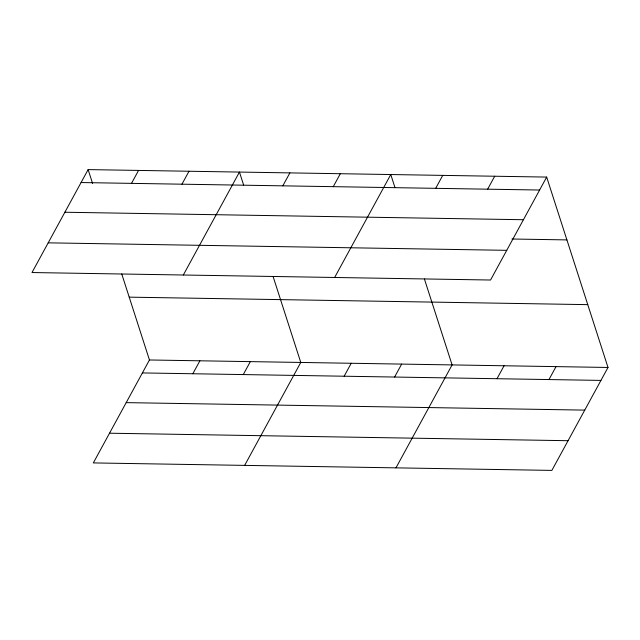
<?xml version="1.0" encoding="UTF-8"?>
<svg xmlns="http://www.w3.org/2000/svg" width="640" height="640" viewBox="0 0 640 640"><rect width="100%" height="100%" fill="white"/><g stroke="black" fill="none" stroke-linecap="round" stroke-linejoin="round"><path stroke-width="0.96" d="M88.128 169.6L32 272.536L490.552 280.024L546.672 177.08L88.128 169.6L92.592 183.456M131.504 183.368L138.568 170.416M181.944 184.192L189.008 171.24M183.32 275.008L239.448 172.064L243.616 185M121.768 274.032L149.448 359.976L93.328 462.92L551.872 470.4L608 367.464L546.672 177.08M282.824 185.84L289.888 172.888M192.832 373.744L199.888 360.8M333.264 186.664L340.328 173.712M243.272 374.568L250.336 361.624M334.64 277.48L390.768 174.536L394.936 187.472M244.648 465.384L300.776 362.448L273.088 276.504M435.68 188.336L442.736 175.384M344.152 376.216L351.216 363.272M487.648 189.184L494.704 176.232M394.592 377.04L401.656 364.096M395.968 467.856L452.096 364.92L424.408 278.976M497 378.712L504.064 365.768M548.968 379.56L556.032 366.616M81.064 182.544L539.616 190.032M64.872 212.24L523.424 219.728M511.944 239.008L566.912 239.904M48.192 242.84L506.744 250.328M129.216 297.152L587.76 304.64M149.448 359.976L608 367.464M142.392 372.928L600.944 380.408M126.2 402.624L584.752 410.112M109.52 433.216L568.064 440.704"/></g></svg>
